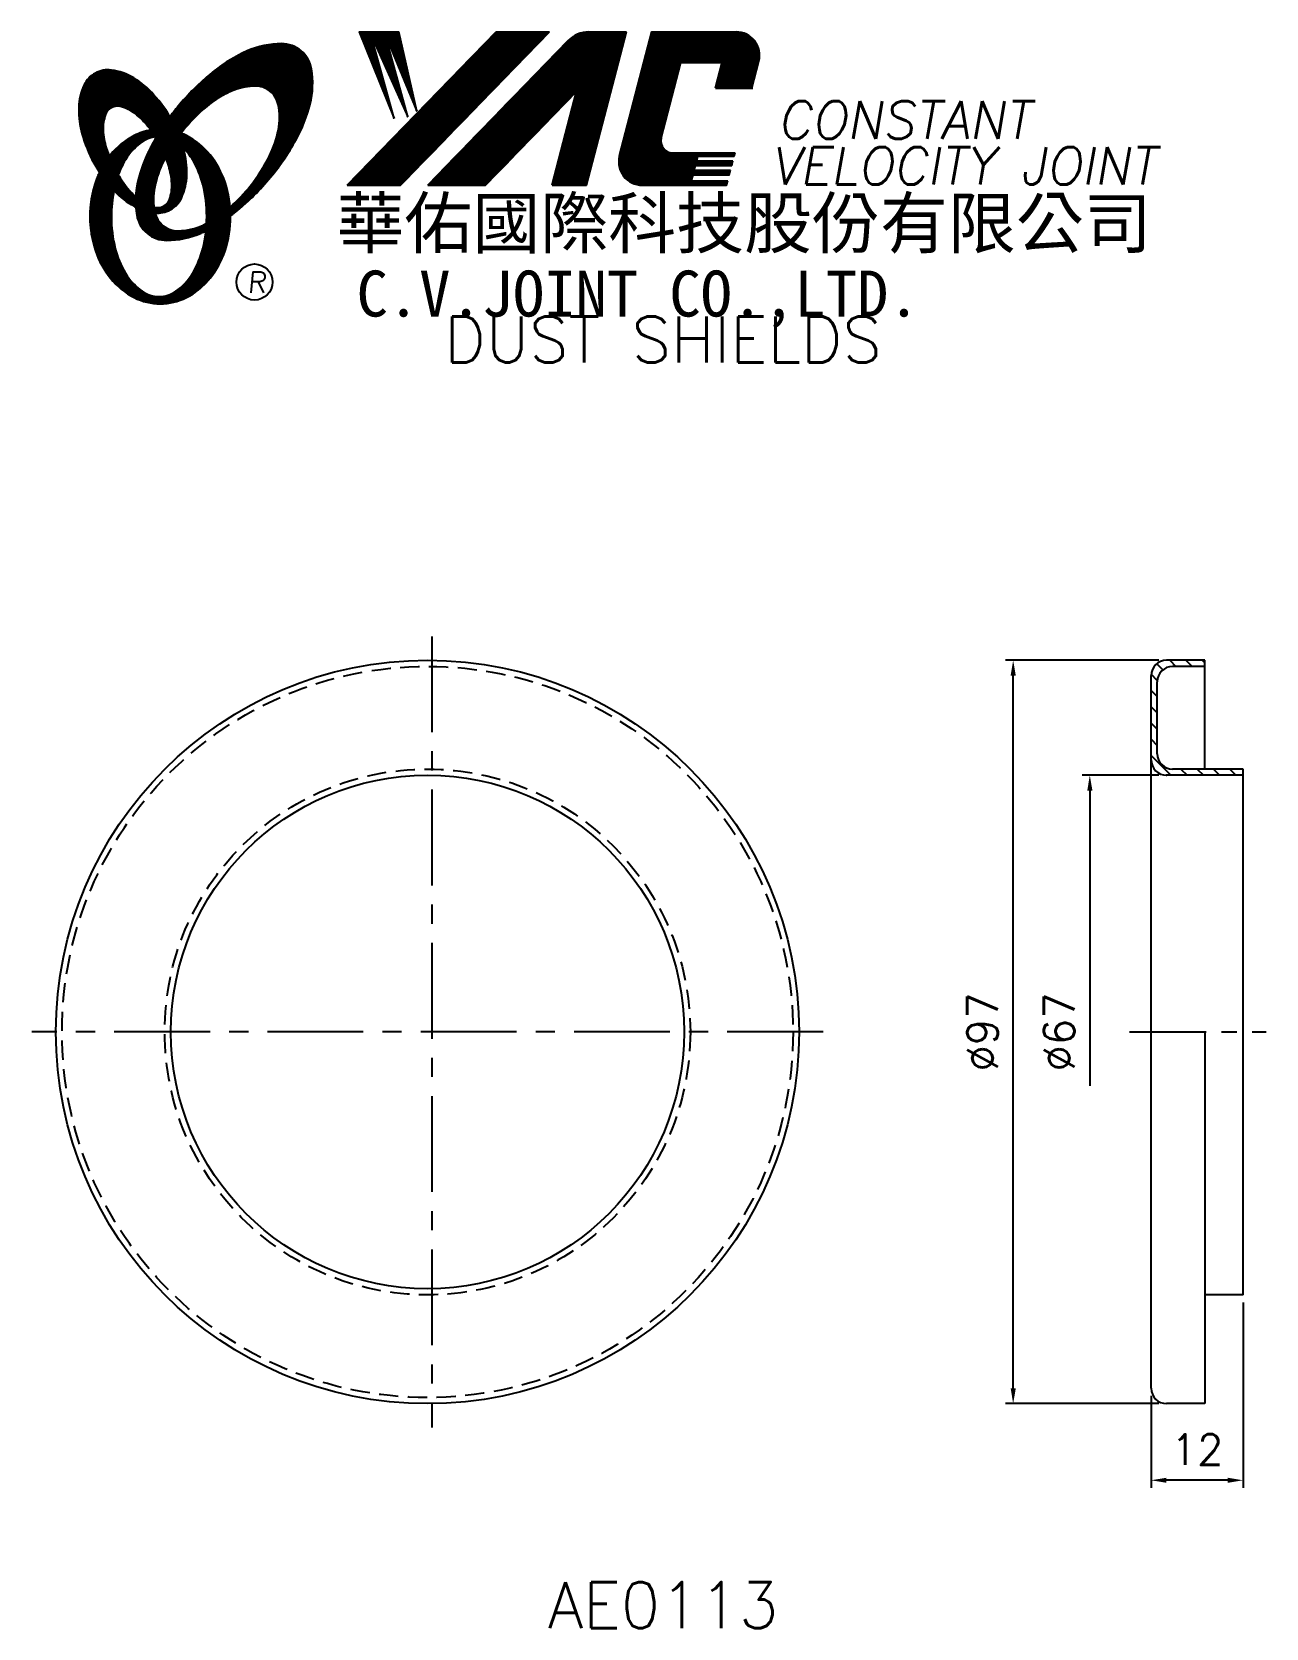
# Model space of a CAD drawing. Extents: x 80 to 241, y -2 to 206.
import ezdxf
from ezdxf.enums import TextEntityAlignment as Align

# ---------------------------------------------------------------- set-up
doc = ezdxf.new("R2010")
doc.units = 0
doc.header["$LTSCALE"] = 10
doc.header["$MEASUREMENT"] = 0
doc.linetypes.add('CENTER', pattern=[2, 1.25, -0.25, 0.25, -0.25])
doc.linetypes.add('HIDDEN', pattern=[0.375, 0.25, -0.125])
doc.layers.get('0').update_dxf_attribs({"linetype": 'CONTINUOUS'})
doc.layers.get('DEFPOINTS').update_dxf_attribs({"linetype": 'CONTINUOUS'})
doc.layers.add('4', color=4, linetype='CONTINUOUS')
doc.styles.add('CHINA', font='KAIU.TTF')
doc.styles.add('ITALICC', font='simplex.shx')
doc.dimstyles.new('STANDARD$0', dxfattribs={"dimtxt": 4, "dimasz": 2, "dimexe": 1, "dimexo": 1, "dimgap": 2, "dimtad": 1, "dimdec": 4, "dimzin": 10, "dimtxsty": 'ITALICC', "dimcen": 2, "dimclrd": 5, "dimclre": 5, "dimclrt": 18, "dimaunit": 1, "dimazin": 3, "dimtp": 0.1, "dimtfac": 0.7, "dimtdec": 4, "dimtmove": 0, "dimatfit": 3, "dimtolj": 1, "dimtzin": 10})
pattern_1 = [(45, (-12.593719, -1.457246), (-0.00883883476, 0.00883883476), [])]
pattern_2 = [(45, (155.996827, -37.761655), (-0.00727476112, 0.00727476112), [])]

# ---------------------------------------------------------------- blocks, each defined once
blk = doc.blocks.new('*D14')
at = {"color": 5, "linetype": 'BYBLOCK'}
for p, q in [((238.39, 40.18), (238.39, 15.98)), ((226.39, 27.98), (226.39, 15.98)), ((236.39, 16.98), (228.39, 16.98))]:
    blk.add_line(p, q, dxfattribs=at)
for points in [[(228.39, 17.31), (228.39, 16.65), (226.39, 16.98)], [(236.39, 17.31), (236.39, 16.65), (238.39, 16.98)]]:
    blk.add_solid(points, dxfattribs=at)
at = {"layer": 'DEFPOINTS', "color": 0, "linetype": 'BYBLOCK'}
for p in [(238.39, 41.18), (226.39, 28.98), (226.39, 16.98)]:
    blk.add_point(p, dxfattribs=at)
at = {"color": 18, "linetype": 'BYBLOCK', "insert": (232.39, 20.98), "char_height": 4, "attachment_point": 5, "style": 'ITALICC'}
blk.add_mtext('\\A1;12', dxfattribs=at)
blk = doc.blocks.new('*D15')
at = {"color": 5, "linetype": 'BYBLOCK'}
for p, q in [((227.39, 123.98), (207.39, 123.98)), ((208.39, 28.98), (208.39, 121.98)), ((227.39, 26.98), (207.39, 26.98))]:
    blk.add_line(p, q, dxfattribs=at)
for points in [[(208.06, 121.98), (208.73, 121.98), (208.39, 123.98)], [(208.06, 28.98), (208.73, 28.98), (208.39, 26.98)]]:
    blk.add_solid(points, dxfattribs=at)
at = {"layer": 'DEFPOINTS', "color": 0, "linetype": 'BYBLOCK'}
for p in [(208.39, 123.98), (228.39, 123.98), (228.39, 26.98)]:
    blk.add_point(p, dxfattribs=at)
at = {"color": 18, "linetype": 'BYBLOCK', "insert": (204.39, 75.48), "char_height": 4, "attachment_point": 5, "rotation": 90, "style": 'ITALICC'}
blk.add_mtext('\\A1;∅97', dxfattribs=at)
blk = doc.blocks.new('*D16')
at = {"color": 5, "linetype": 'BYBLOCK'}
for p, q in [((227.39, 108.98), (217.39, 108.98)), ((218.39, 106.98), (218.39, 68.43))]:
    blk.add_line(p, q, dxfattribs=at)
blk.add_solid([(218.06, 106.98), (218.73, 106.98), (218.39, 108.98)], dxfattribs=at)
at = {"layer": 'DEFPOINTS', "color": 0, "linetype": 'BYBLOCK'}
for p in [(218.39, 108.98), (228.39, 108.98), (226.39, 41.98)]:
    blk.add_point(p, dxfattribs=at)
at = {"color": 18, "linetype": 'BYBLOCK', "insert": (214.39, 75.48), "char_height": 4, "attachment_point": 5, "rotation": 90, "style": 'ITALICC'}
blk.add_mtext('\\A1;∅67', dxfattribs=at)

msp = doc.modelspace()

# ---------------------------------------------------------------- hatches: boundary and pattern name
at = {"layer": '4', "linetype": 'CONTINUOUS'}
h = msp.add_hatch(dxfattribs=at)
h.set_pattern_fill('ANSI31', color=5, scale=0.082305, style=0)
h.set_pattern_definition([(45, (-12.593719, -1.457246), (-0.00727476112, 0.00727476112), [])])
h.paths.add_polyline_path([(109.44175, 198.91126, -0.172879177), (111.38323, 198.25269, -0.172879177), (112.47052, 196.51464, -0.104527385), (112.4983, 193.18645, -0.065680101), (111.32877, 189.78449, -0.051823203), (108.88835, 185.9421, -0.044272532), (106.21338, 183.11577, -0.020203161), (106.26696, 181.97785, 0.006517006), (106.67151, 182.28993, 0.049863361), (111.22494, 186.70299, 0.049863361), (114.81457, 191.93015, 0.063682799), (116.63562, 196.5575, 0.103597411), (116.82492, 201.14147, 0.177892575), (115.47631, 203.51175, 0.177892575), (112.91392, 204.44508, 0.103597411), (108.42612, 203.49203, 0.063682799), (104.16838, 200.92296, 0.049863361), (99.61495, 196.5099, 0.016070017), (98.34425, 194.90358, -0.007061632), (98.59154, 194.46655, -0.031648676), (99.54412, 192.42998, -0.008069351), (99.97603, 192.99429, -0.051823203), (103.1544, 196.25274, -0.065680101), (106.19633, 198.1731, -0.104527385)])
h.paths.add_polyline_path([(96.36608, 185.74994, -0.065680101), (97.53561, 189.1519, -0.006063428), (97.77955, 189.62691, 0.027613469), (97.05272, 191.21498, 0.017011252), (96.5193, 192.14996, 0.007829282), (96.02531, 191.28273, 0.063682799), (94.20427, 186.65538, 0.103597411), (94.01497, 182.07141, 0.177892575), (95.36358, 179.70114, 0.177892575), (97.92597, 178.76781, 0.103597411), (102.41377, 179.72085, 0.008811776), (103.04074, 180.01093, 0.013922709), (103.11806, 180.98074, -0.009086703), (102.66805, 180.76329, -0.104527385), (99.42263, 180.02513, -0.172879177), (97.48115, 180.6837, -0.172879177), (96.39386, 182.42175, -0.104527385)])
h = msp.add_hatch(dxfattribs=at)
h.set_pattern_fill('ANSI31', color=5, scale=0.1, style=0)
h.set_pattern_definition(pattern_1)
h.paths.add_polyline_path([(147.86499, 205.97374), (140.90768, 205.97374), (121.49107, 185.96998), (128.44838, 185.96998)])
h.paths.add_polyline_path([(151.41188, 198.20817), (148.2315, 185.96998), (152.71249, 185.96998), (157.91092, 205.97374), (153.0142, 205.97374, 0.202785967), (150.28012, 204.81732), (131.98599, 185.96998), (139.53291, 185.96998)])
h.paths.add_polyline_path([(165.03898, 201.97532), (170.4327, 201.97532), (169.56368, 198.6313), (174.28051, 198.6313), (175.19722, 202.15887, 0.490800957), (172.24702, 205.97374), (161.21271, 205.97374), (157.00565, 189.78485, 0.490800957), (159.95585, 185.96998), (170.99017, 185.96998), (171.14462, 186.56429), (166.42779, 186.56429), (166.62116, 187.30837), (171.33798, 187.30837), (171.49654, 187.91851), (166.77972, 187.91851), (166.94096, 188.53898), (171.65778, 188.53898), (171.81397, 189.13997), (167.09714, 189.13997), (167.25395, 189.74335), (171.97077, 189.74335), (172.0875, 190.19254), (163.94775, 190.19254, -0.490800957), (162.47265, 192.09998)])
h = msp.add_hatch(dxfattribs=at)
h.set_pattern_fill('ANSI31', color=1, scale=0.1, style=0)
h.set_pattern_definition(pattern_1)
h.paths.add_polyline_path([(128.22305, 205.97374), (123.04572, 205.97374), (127.61649, 194.67), (124.55055, 205.62798), (129.38529, 194.90566), (126.43728, 205.62798), (130.5645, 195.61262)])
h = msp.add_hatch(dxfattribs=at)
h.set_pattern_fill('ANSI31', color=3, scale=0.082305, style=0)
h.set_pattern_definition(pattern_2)
h.paths.add_polyline_path([(93.64525, 199.96209, 0.106488277), (90.70337, 201.00067, 0.158297415), (88.61317, 200.60562, 0.158297415), (87.15384, 199.05793, 0.106488277), (86.44303, 196.02017, 0.071723199), (86.86107, 192.70721, 0.058080454), (88.40605, 188.89182, 0.058080454), (90.7871, 185.53403, 0.071723199), (93.35234, 183.39628, 0.020895977), (93.89253, 183.09429, -0.030777155), (93.87662, 184.47051, -0.042059526), (92.78026, 185.63327, -0.04691039), (91.1611, 188.11442, -0.04691039), (90.03282, 190.85391, -0.060581117), (89.63072, 193.11597, -0.10187153), (89.94234, 195.20417, -0.185892489), (90.72243, 196.09582, -0.185892489), (91.89907, 196.23394, -0.10187153), (93.79672, 195.3084, -0.060581117), (95.43355, 193.69613, -0.04691039), (97.05272, 191.21498, -0.04691039), (98.181, 188.4755, -0.060581117), (98.5831, 186.21343, -0.10187153), (98.27148, 184.12523, -0.185892489), (97.49139, 183.23358, -0.185892489), (96.31475, 183.09546, -0.002013383), (96.27395, 183.10609, 0.021593804), (96.39386, 182.42175, 0.006477741), (96.41186, 182.34471, 0.14950097), (98.38442, 182.75275, 0.158297415), (99.84375, 184.30044, 0.106488277), (100.55456, 187.33821, 0.071723199), (100.13652, 190.65116, 0.058080454), (98.59154, 194.46655, 0.058080454), (96.21049, 197.82434, 0.071723199)])
h = msp.add_hatch(dxfattribs=at)
h.set_pattern_fill('ANSI31', color=1, scale=0.082305, style=0)
h.set_pattern_definition(pattern_2)
h.paths.add_polyline_path([(94.73887, 191.63865, -0.120168026), (96.43066, 192.29203, 0.016865385), (95.8309, 193.17477, 0.076648372), (93.67468, 192.45586, 0.104809576), (90.59022, 189.94276, 0.005838257), (90.42328, 189.73056, 0.028089978), (91.1611, 188.11442, 0.014237292), (91.60323, 187.32937, -0.045767751), (92.52841, 189.26622, -0.106890197)])
h.paths.add_polyline_path([(90.7075, 181.88403, -0.048711043), (91.03761, 185.26436, -0.007865741), (90.7871, 185.53403, -0.037695478), (89.15123, 187.65279, 0.03042545), (88.6259, 186.34882, 0.080710289), (87.90046, 181.88403, 0.080710289), (88.6259, 177.41923, 0.089265679), (90.59022, 173.8253, 0.104809576), (93.67468, 171.3122, 0.11926607), (97.08387, 170.48726, 0.11926607), (100.49306, 171.3122, 0.104809576), (103.57752, 173.8253, 0.089265679), (105.54184, 177.41923, 0.080710289), (106.26727, 181.88403, 0.080710289), (105.54184, 186.34882, 0.089265679), (103.57752, 189.94276, 0.104809576), (100.49306, 192.45586, 0.025513357), (99.79983, 192.76861, 0.004818181), (99.54412, 192.42998, -0.023722145), (100.08534, 190.83323, -0.065307489), (101.32052, 189.26622, -0.073950765), (102.63297, 186.06849, -0.060532391), (103.14142, 181.88403, -0.060532391), (102.63297, 177.69956, -0.073950765), (101.32052, 174.50183, -0.106890197), (99.11006, 172.12941, -0.153118262), (96.92446, 171.44403, -0.153118262), (94.73887, 172.12941, -0.106890197), (92.52841, 174.50183, -0.073950765), (91.21596, 177.69956, -0.060532391)])
h = msp.add_hatch(dxfattribs=at)
h.set_pattern_fill('ANSI31', color=5, scale=12, angle=90, style=0)
h.set_pattern_definition([(135, (-19.3317, 3.0137), (-1.06066, -1.06066), [])])
h.paths.add_polyline_path([(229.19404, 109.77965, -0.414213562), (227.19404, 111.77965), (227.19404, 121.17965, -0.414213562), (229.19404, 123.17965), (233.39404, 123.17965), (233.39404, 123.97965), (228.39404, 123.97965, 0.414213562), (226.39404, 121.97965), (226.39404, 110.97965, 0.414213562), (228.39404, 108.97965), (238.39404, 108.97965), (238.39404, 109.77965)])

# ---------------------------------------------------------------- linework, layer by layer
at = {"layer": '4', "color": 5, "linetype": 'CONTINUOUS'}
for p, q in [((121.49107, 185.96998), (140.90768, 205.97374)), ((128.44838, 185.96998), (147.86499, 205.97374)), ((131.98599, 185.96998), (150.28012, 204.81732)), ((140.90768, 205.97374), (147.86499, 205.97374)), ((152.71249, 185.96998), (157.91092, 205.97374)), ((153.0142, 205.97374), (157.91092, 205.97374)), ((157.00565, 189.78485), (161.21271, 205.97374)), ((161.21271, 205.97374), (172.24702, 205.97374)), ((174.28051, 198.6313), (175.19722, 202.15887)), ((162.47265, 192.09998), (165.03898, 201.97532)), ((165.03898, 201.97532), (170.4327, 201.97532)), ((169.56368, 198.6313), (170.4327, 201.97532)), ((139.53291, 185.96998), (151.41188, 198.20817)), ((148.2315, 185.96998), (151.41188, 198.20817)), ((169.56368, 198.6313), (174.43094, 198.6313)), ((163.94775, 190.19254), (172.0875, 190.19254)), ((167.09714, 189.13997), (167.25395, 189.74335)), ((167.25395, 189.74335), (171.97077, 189.74335)), ((171.97077, 189.74335), (172.0875, 190.19254)), ((166.77972, 187.91851), (166.94096, 188.53898)), ((166.77972, 187.91851), (171.49654, 187.91851)), ((166.94096, 188.53898), (171.65778, 188.53898)), ((167.09714, 189.13997), (171.81397, 189.13997)), ((171.33798, 187.30837), (171.49654, 187.91851)), ((171.65778, 188.53898), (171.81397, 189.13997)), ((121.49107, 185.96998), (128.44838, 185.96998)), ((131.98599, 185.96998), (139.53291, 185.96998)), ((148.2315, 185.96998), (152.71249, 185.96998)), ((159.95585, 185.96998), (170.99017, 185.96998)), ((166.42779, 186.56429), (166.62116, 187.30837)), ((166.42779, 186.56429), (171.14462, 186.56429)), ((166.62116, 187.30837), (171.33798, 187.30837)), ((170.99017, 185.96998), (171.14462, 186.56429))]:
    msp.add_line(p, q, dxfattribs=at)
at = {"layer": '4', "color": 1, "linetype": 'CONTINUOUS'}
for p, q in [((123.04572, 205.97374), (127.61649, 194.67)), ((123.04572, 205.97374), (128.22305, 205.97374)), ((124.55055, 205.62798), (129.38529, 194.90566)), ((127.61649, 194.67), (124.55055, 205.62798)), ((126.43728, 205.62798), (130.5645, 195.61262)), ((129.38529, 194.90566), (126.43728, 205.62798)), ((130.5645, 195.61262), (128.22305, 205.97374))]:
    msp.add_line(p, q, dxfattribs=at)
at = {"layer": '4', "color": 5, "linetype": 'CENTER'}
for p, q in [((132.52496, 127.10386), (132.52496, 23.85543)), ((183.58293, 75.47965), (80.33449, 75.47965))]:
    msp.add_line(p, q, dxfattribs=at)
at = {"layer": '4', "color": 7, "linetype": 'CONTINUOUS'}
for p, q in [((233.39404, 123.97965), (228.39404, 123.97965)), ((233.39404, 123.17965), (229.19404, 123.17965)), ((233.39404, 109.77965), (233.39404, 123.97965)), ((226.39404, 28.97965), (226.39404, 121.97965)), ((227.19404, 111.77965), (227.19404, 121.17965)), ((238.39404, 108.97965), (228.39404, 108.97965)), ((238.39404, 109.77965), (229.19404, 109.77965)), ((238.39404, 41.17965), (238.39404, 109.77965)), ((233.39404, 75.47965), (233.39404, 26.97965)), ((238.39404, 41.17965), (233.39404, 41.17965)), ((233.39404, 26.97965), (228.39404, 26.97965))]:
    msp.add_line(p, q, dxfattribs=at)
at = {"layer": '4', "color": 5, "linetype": 'CENTER', "ltscale": 0.8}
msp.add_line((223.58293, 75.47965), (241.39404, 75.47965), dxfattribs=at)
at = {"layer": '4', "color": 5, "linetype": 'CONTINUOUS'}
for points in [[(106.26696, 181.97785, 0.006517006), (106.67151, 182.28993, 0.049863361), (111.22494, 186.70299, 0.049863361), (114.81457, 191.93015, 0.063682799), (116.63562, 196.5575, 0.103597411), (116.82492, 201.14147, 0.177892575), (115.47631, 203.51175, 0.177892575), (112.91392, 204.44508, 0.103597411), (108.42612, 203.49203, 0.063682799), (104.16838, 200.92296, 0.049863361), (99.61495, 196.5099, 0.016070017), (98.34425, 194.90358)], [(106.21338, 183.11577, 0.044272532), (108.88835, 185.9421, 0.051823203), (111.32877, 189.78449, 0.065680101), (112.4983, 193.18645, 0.104527385), (112.47052, 196.51464, 0.172879177), (111.38323, 198.25269, 0.172879177), (109.44175, 198.91126, 0.104527385), (106.19633, 198.1731, 0.065680101), (103.1544, 196.25274, 0.051823203), (99.97603, 192.99429, 0.008069351), (99.54412, 192.42998)], [(96.5193, 192.14996, 0.007829282), (96.02531, 191.28273, 0.063682799), (94.20427, 186.65538, 0.103597411), (94.01497, 182.07141, 0.177892575), (95.36358, 179.70114, 0.177892575), (97.92597, 178.76781, 0.103597411), (102.41377, 179.72085, 0.008811776), (103.04074, 180.01093, 0.008811776)], [(97.77955, 189.62691, 0.006063428), (97.53561, 189.1519, 0.065680101), (96.36608, 185.74994, 0.104527385), (96.39386, 182.42175, 0.172879177), (97.48115, 180.6837, 0.172879177), (99.42263, 180.02513, 0.104527385), (102.66805, 180.76329, 0.009086703), (103.11806, 180.98074, 0.009086703)]]:
    msp.add_lwpolyline(points, format="xyb", dxfattribs=at)
at = {"layer": '4', "color": 3, "linetype": 'CONTINUOUS'}
for points in [[(96.41186, 182.34471, 0.14950097), (98.38442, 182.75275, 0.158297415), (99.84375, 184.30044, 0.106488277), (100.55456, 187.33821, 0.071723199), (100.13652, 190.65116, 0.058080454), (98.59154, 194.46655, 0.058080454), (96.21049, 197.82434, 0.071723199), (93.64525, 199.96209, 0.106488277), (90.70337, 201.00067, 0.158297415), (88.61317, 200.60562, 0.158297415), (87.15384, 199.05793, 0.106488277), (86.44303, 196.02017, 0.071723199), (86.86107, 192.70721, 0.058080454), (88.40605, 188.89182, 0.058080454), (90.7871, 185.53403, 0.071723199), (93.35234, 183.39628, 0.020895977), (93.89253, 183.09429, 0.020895977)], [(96.27395, 183.10609, 0.002013383), (96.31475, 183.09546, 0.185892489), (97.49139, 183.23358, 0.185892489), (98.27148, 184.12523, 0.10187153), (98.5831, 186.21343, 0.060581117), (98.181, 188.4755, 0.04691039), (97.05272, 191.21498, 0.04691039), (95.43355, 193.69613, 0.060581117), (93.79672, 195.3084, 0.10187153), (91.89907, 196.23394, 0.185892489), (90.72243, 196.09582, 0.185892489), (89.94234, 195.20417, 0.10187153), (89.63072, 193.11597, 0.060581117), (90.03282, 190.85391, 0.04691039), (91.1611, 188.11442, 0.04691039), (92.78026, 185.63327, 0.042059526), (93.87662, 184.47051, 0.042059526)]]:
    msp.add_lwpolyline(points, format="xyb", dxfattribs=at)
at = {"layer": '4', "color": 1, "linetype": 'CONTINUOUS'}
for points in [[(89.15123, 187.65279, 0.03042545), (88.6259, 186.34882, 0.080710289), (87.90046, 181.88403, 0.080710289), (88.6259, 177.41923, 0.089265679), (90.59022, 173.8253, 0.104809576), (93.67468, 171.3122, 0.11926607), (97.08387, 170.48726, 0.11926607), (100.49306, 171.3122, 0.104809576), (103.57752, 173.8253, 0.089265679), (105.54184, 177.41923, 0.080710289), (106.26727, 181.88403, 0.080710289), (105.54184, 186.34882, 0.089265679), (103.57752, 189.94276, 0.104809576), (100.49306, 192.45586, 0.025513357), (99.79983, 192.76861, 0.025513357)], [(95.8309, 193.17477, 0.076648372), (93.67468, 192.45586, 0.104809576), (90.59022, 189.94276, 0.005838257), (90.42328, 189.73056, 0.005838257)], [(96.43066, 192.29203, 0.120168026), (94.73887, 191.63865, 0.106890197), (92.52841, 189.26622, 0.045767751), (91.60323, 187.32937, 0.045767751)], [(91.03761, 185.26436, 0.048711043), (90.7075, 181.88403, 0.060532391), (91.21596, 177.69956, 0.073950765), (92.52841, 174.50183, 0.106890197), (94.73887, 172.12941, 0.153118262), (96.92446, 171.44403, 0.153118262), (99.11006, 172.12941, 0.106890197), (101.32052, 174.50183, 0.073950765), (102.63297, 177.69956, 0.060532391), (103.14142, 181.88403, 0.060532391), (102.63297, 186.06849, 0.073950765), (101.32052, 189.26622, 0.065307489), (100.08534, 190.83323)]]:
    msp.add_lwpolyline(points, format="xyb", dxfattribs=at)
at = {"layer": '4', "color": 5, "linetype": 'CONTINUOUS'}
msp.add_circle((109.38811, 173.33831), 2.35282, dxfattribs=at)
at = {"layer": '4', "color": 7, "linetype": 'CONTINUOUS'}
for radius in [48.5, 33.5]:
    msp.add_circle((131.95871, 75.47965), radius, dxfattribs=at)
at = {"layer": '4', "color": 5, "linetype": 'HIDDEN'}
for radius in [47.7, 34.3]:
    msp.add_circle((131.95871, 75.47965), radius, dxfattribs=at)
at = {"layer": '4', "color": 5, "linetype": 'CONTINUOUS'}
for centre, radius, start, end in [((153.0142, 202.1635), 3.81024, 90, 135.8533387), ((172.24702, 202.92555), 3.04819, 345.4326059, 90), ((163.94775, 191.71664), 1.5241, 165.4326059, 270), ((159.95585, 189.01817), 3.04819, 165.4326059, 270)]:
    msp.add_arc(centre, radius, start, end, dxfattribs=at)
at = {"layer": '4', "color": 7, "linetype": 'CONTINUOUS'}
for centre, start, end in [((228.39404, 121.97965), 90, 180), ((229.19404, 121.17965), 90, 180), ((228.39404, 110.97965), 180, 270), ((229.19404, 111.77965), 180, 270), ((228.39404, 28.97965), 180, 270)]:
    msp.add_arc(centre, 2, start, end, dxfattribs=at)
msp.add_point((228.39404, 108.97965), dxfattribs=at)

# ---------------------------------------------------------------- texts
at = {"layer": '4', "color": 5, "linetype": 'CONTINUOUS', "style": 'ITALICC'}
for s, height, oblique, p in [('CONSTANT', 4.9, 10, (177.63988, 192.04044)), ('VELOCITY JOINT', 4.9, 10, (176.76166, 186.04506)), ('R', 2.75625, 5, (108.42942, 171.9287))]:
    msp.add_text(s, height=height, dxfattribs=dict(at, oblique=oblique)).set_placement(p)
at = {"layer": '4', "color": 7, "linetype": 'CONTINUOUS', "style": 'CHINA'}
for s, height, p in [('華佑國際科技股份有限公司', 6.5, (120.07772, 177.78013)), ('C.V.JOINT CO.,LTD.', 6, (122.70635, 168.83391))]:
    msp.add_text(s, height=height, dxfattribs=at).set_placement(p)
at = {"layer": '4', "color": 18, "linetype": 'CONTINUOUS', "style": 'ITALICC'}
for s, p in [('DUST SHIELDS', (162.70908, 162.84109)), ('AE0113', (162.70908, -2.3063))]:
    msp.add_text(s, height=6, dxfattribs=at).set_placement(p, align=Align.CENTER)

# ---------------------------------------------------------------- dimensions: what is measured, and where the dimension line sits
at = {"layer": '4', "color": 7, "linetype": 'CONTINUOUS'}
dim = msp.add_linear_dim(base=(208.39405, 123.97965), p1=(228.39404, 26.97965), p2=(228.39404, 123.97965), angle=90, text='%%C97', dimstyle='STANDARD$0', dxfattribs=at)
dim.commit()
dim.dimension.update_dxf_attribs({"geometry": '*D15', "text_midpoint": (204.39405, 75.47965)})
dim = msp.add_linear_dim(base=(218.39403, 108.97965), p1=(226.39404, 41.97965), p2=(228.39404, 108.97965), angle=90, text='%%C67', dimstyle='STANDARD$0', override={"dimcen": -2, "dimse1": 1, "dimsd1": 1}, dxfattribs=at)
dim.commit()
dim.dimension.update_dxf_attribs({"geometry": '*D16', "text_midpoint": (214.39403, 75.47965)})
dim = msp.add_linear_dim(base=(226.39404, 16.97965), p1=(238.39404, 41.17965), p2=(226.39404, 28.97965), text='12', dimstyle='STANDARD$0', dxfattribs=at)
dim.commit()
dim.dimension.update_dxf_attribs({"geometry": '*D14', "text_midpoint": (232.39404, 20.97965)})

doc.saveas('drawing.dxf')
